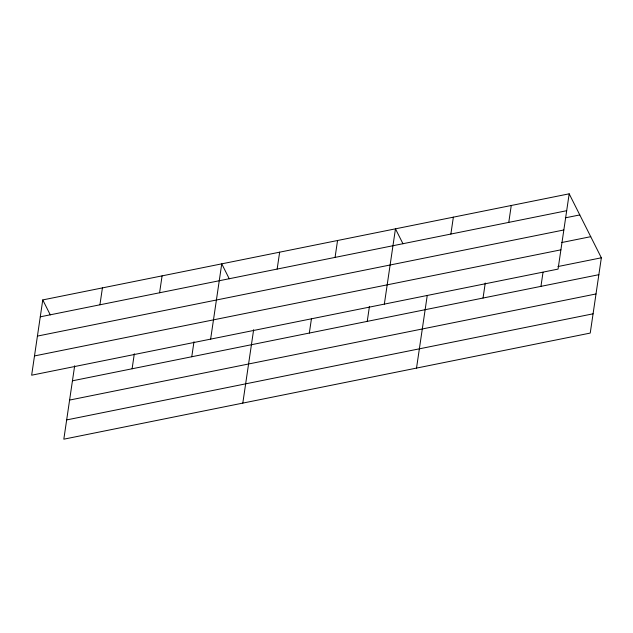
<?xml version="1.0" encoding="UTF-8"?>
<svg xmlns="http://www.w3.org/2000/svg" width="633" height="633" viewBox="0 0 633 633"><rect width="100%" height="100%" fill="white"/><g stroke="black" fill="none" stroke-linecap="round" stroke-linejoin="round"><path stroke-width="0.95" d="M42.767 299.923L31.65 375.203L558.061 269.096L569.178 193.817L42.767 299.923L50.284 314.878M74.662 365.779L63.822 439.183L590.233 333.077L601.35 257.797L569.178 193.817M99.927 304.797L102.427 287.896M132.107 368.778L134.323 353.76M159.587 292.77L162.088 275.869M191.767 356.751L193.983 341.733M210.631 339.13L221.748 263.842L229.265 278.805M242.803 403.11L253.643 329.706M277.151 269.072L279.651 252.171M309.331 333.053L311.412 318.969M335.063 257.402L337.555 240.5M367.235 321.382L369.45 306.364M384.342 304.109L395.459 228.829L402.984 243.784M416.522 368.089L427.22 295.627M450.87 234.06L453.363 217.159M483.042 298.04L485.266 283.014M508.774 222.381L511.266 205.488M540.946 286.369L543.027 272.285M40.275 316.824L566.677 210.71M565.316 217.847L579.796 214.927M37.426 336.091L563.837 229.977M561.78 242.518L590.731 236.679M34.498 355.936L560.901 249.829M557.918 266.548L601.35 257.797M72.447 380.805L598.858 274.69M69.598 400.072L596.009 293.957M66.671 419.924L593.081 313.81"/></g></svg>
